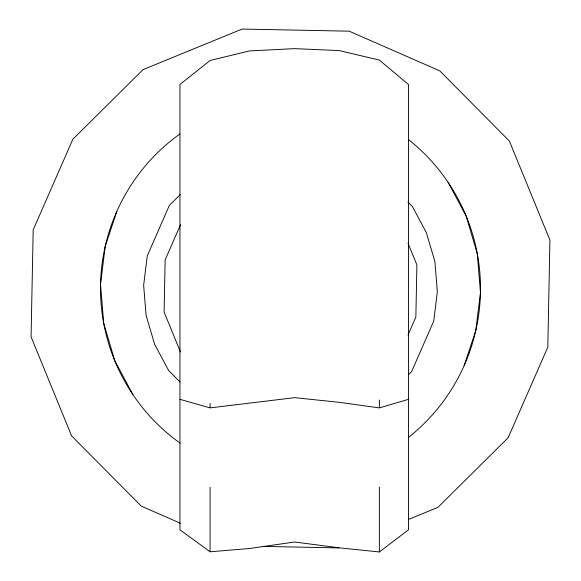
<?xml version="1.0" encoding="UTF-8"?>
<svg xmlns="http://www.w3.org/2000/svg" width="581" height="581" viewBox="0 0 581 581"><rect width="100%" height="100%" fill="white"/><g stroke="black" fill="none" stroke-linecap="round" stroke-linejoin="round"><path stroke-width="0.87" d="M116.861 211.331L105.241 246.25L100.535 284.291L103.709 323.305L114.813 360.837L132.911 394.63M464.139 365.623L475.759 330.705L480.465 292.671L477.291 253.657L466.187 216.117L448.089 182.332M180.531 224.76L165.142 259.903L164.103 312.048L180.459 351.984M407.985 335.034L415.858 317.052L416.897 264.914L408.036 243.279M180.248 194.606L169.361 205.413L147.284 255.836L143.652 285.242L146.1 315.403L154.684 344.417L168.672 370.54L180.11 382.073M408.436 374.723L411.638 371.549L433.716 321.126L437.348 291.72L434.9 261.559L426.316 232.538L412.328 206.422L407.877 201.934M379.364 551.95L408.494 529.836L408.494 84.477L379.364 60.097L339.282 50.591L294.64 48.637L249.467 50.925L210.082 60.497L179.95 84.477L179.95 529.836L210.082 551.783L249.467 548.515L294.64 541.993L339.282 547.847L379.364 551.95L379.364 487.038M408.545 519.385L437.929 507.358L508.143 437.725L547.803 347.133L549.931 240.113L509.377 141.052L439.744 70.831L349.152 31.178L242.132 29.05L143.071 69.604L72.857 139.237L33.197 229.829L31.069 336.849L71.623 435.91L141.256 506.124L180.321 523.227M408.494 399.336L379.364 407.913L339.282 402.321L294.64 397.658L210.082 407.891L179.95 399.336M263.592 546.409L338.868 547.912M379.364 399.982L379.364 407.266M210.082 403.417L210.082 407.274M210.082 487.263L210.082 551.783M408.697 139.709A190.009 190.009 0 0 1 408.959 437.043M180.132 443.15A190.009 190.009 0 0 1 179.936 133.95"/></g></svg>
